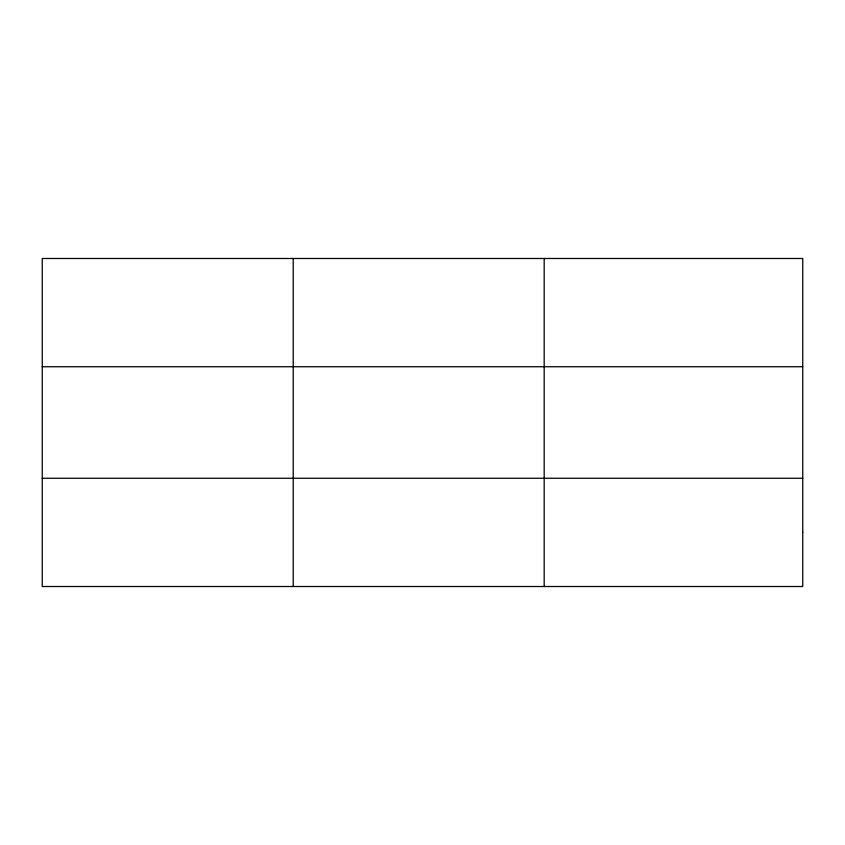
<?xml version="1.0" encoding="UTF-8"?>
<svg xmlns="http://www.w3.org/2000/svg" width="845" height="845" viewBox="0 0 845 845"><rect width="100%" height="100%" fill="white"/><g stroke="black" fill="none" stroke-linecap="round" stroke-linejoin="round"><path stroke-width="1.27" d="M293.215 258.486L293.215 586.514M544.18 258.486L544.18 586.514M42.25 366.741L802.75 366.741M42.25 478.259L802.75 478.259M802.75 532.382L802.75 586.514L42.25 586.514L42.25 258.486L802.75 258.486L802.75 532.382"/></g></svg>
